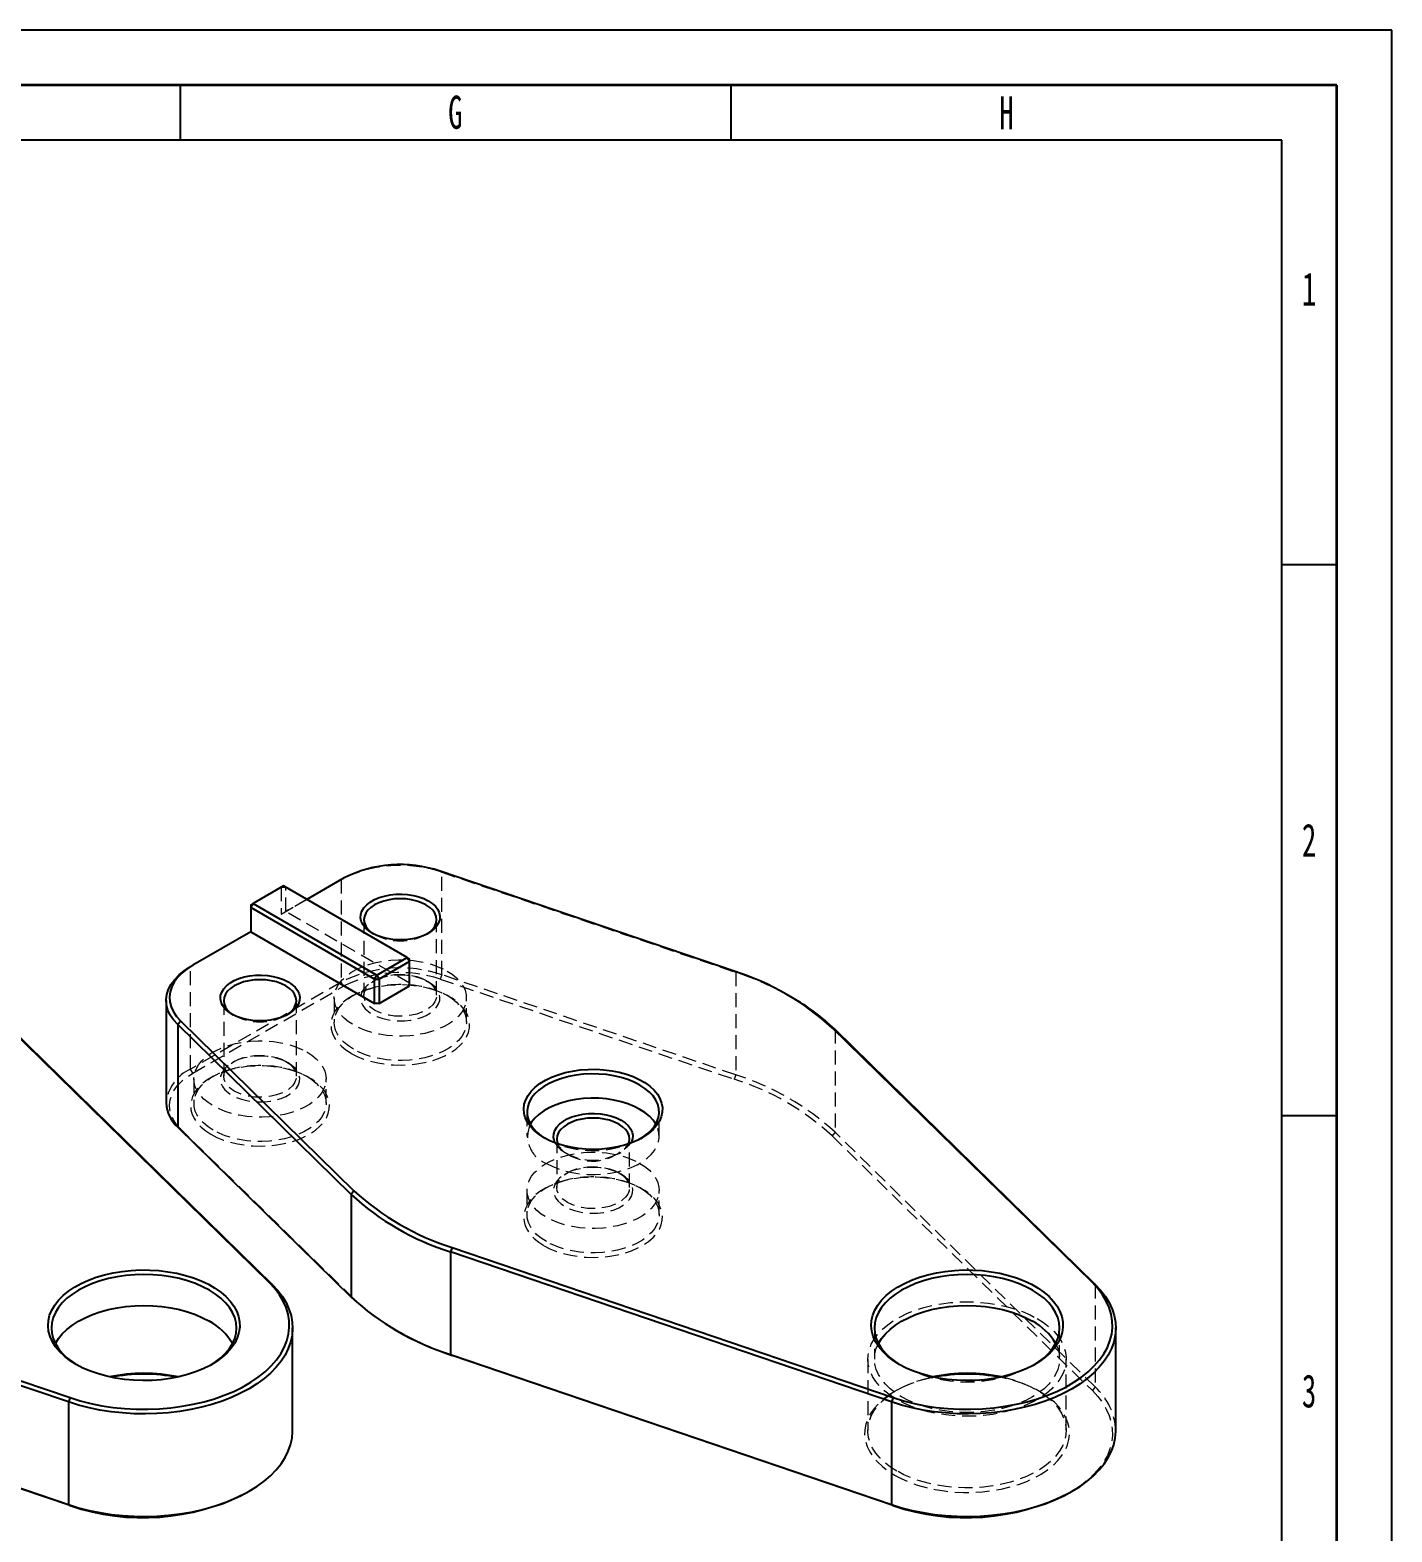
# Model space of a CAD drawing. Header units: millimetres. Extents: x 0 to 420, y 1 to 298.
# Drawn here: x 296.4 to 420, y 161.7 to 298 of the extents above; entities that cross this region are included whole.
import ezdxf

# ---------------------------------------------------------------- set-up
doc = ezdxf.new("R2010")
doc.units = ezdxf.units.MM
doc.linetypes.add('HIDDEN', pattern=[1.905, 1.27, -0.635])
doc.layers.add('SLD-0', color=179, linetype='Continuous')
doc.layers.add('가는실선', color=7, linetype='Continuous')
doc.layers.add('도면층1', color=4, linetype='Continuous', lineweight=35)
doc.layers.add('도면층2', color=3, linetype='Continuous', lineweight=25)
doc.styles.add('SLDTEXTSTYLE5', font='TXT', dxfattribs={"width": 0.638186})

msp = doc.modelspace()

# ---------------------------------------------------------------- linework, layer by layer
at = {"layer": 'SLD-0', "color": 7}
for p, q in [((420, 298), (0, 298)), ((420, 1), (420, 298))]:
    msp.add_line(p, q, dxfattribs=at)
at = {"layer": '가는실선', "linetype": 'HIDDEN', "lineweight": 18}
for p, q in [((319.1734, 217.7677), (324.641, 220.9241)), ((324.8532, 221.0466), (324.641, 220.9241)), ((324.641, 220.9241), (324.641, 211.6156)), ((333.6011, 221.6881), (333.7534, 221.5923)), ((333.7534, 221.5923), (360.4438, 212.5081)), ((333.7534, 212.2837), (333.7534, 221.5923)), ((316.4157, 218.6253), (319.1734, 220.2173)), ((319.1734, 220.2173), (319.3855, 220.3398)), ((319.1734, 220.2173), (319.5976, 220.2173)), ((319.1734, 220.2173), (319.1734, 217.7677)), ((319.3855, 220.3398), (319.5976, 220.2173)), ((319.5976, 220.2173), (330.8406, 213.7269)), ((319.5976, 218.0127), (319.5976, 220.2173)), ((321.5072, 219.115), (319.5976, 218.0127)), ((319.1734, 217.7677), (319.5976, 218.0127)), ((330.8406, 211.5222), (319.5976, 218.0127)), ((326.6921, 217.2779), (326.6921, 210.4189)), ((333.2921, 210.4189), (333.2921, 217.2779)), ((310.948, 213.0193), (316.4157, 216.1757)), ((316.4157, 216.1757), (316.4157, 216.1757)), ((327.4461, 216.0535), (327.6583, 215.931)), ((332.3259, 215.931), (332.5381, 216.0535)), ((310.948, 203.7107), (310.948, 213.0193)), ((360.2915, 212.6039), (360.4438, 212.5081)), ((324.641, 211.6156), (310.948, 203.7107)), ((311.1601, 203.3433), (324.8532, 211.2481)), ((324.8532, 211.2481), (324.641, 211.6156)), ((327.6583, 211.7658), (327.4461, 211.6432)), ((332.5381, 211.6432), (332.3259, 211.7658)), ((333.7534, 212.2837), (333.6011, 211.8896)), ((333.6011, 211.8896), (360.2915, 202.8054)), ((360.4438, 203.1995), (333.7534, 212.2837)), ((360.4438, 212.5081), (360.4438, 203.1995)), ((313.9642, 209.9302), (313.9642, 203.0712)), ((320.5642, 203.0712), (320.5642, 209.9302)), ((323.9921, 210.174), (323.9921, 207.9693)), ((325.7488, 210.4181), (325.5366, 210.2956)), ((334.4476, 210.2956), (334.2354, 210.4181)), ((335.9921, 207.9693), (335.9921, 210.174)), ((314.7182, 208.7059), (314.9304, 208.5833)), ((319.598, 208.5833), (319.8102, 208.7059)), ((369.4595, 207.3035), (369.4595, 197.9949)), ((314.9304, 204.4181), (314.7182, 204.2956)), ((319.8102, 204.2956), (319.598, 204.4181)), ((311.1601, 203.3433), (310.948, 203.7107)), ((313.0209, 203.0704), (312.8087, 202.9479)), ((321.7197, 202.9479), (321.5075, 203.0704)), ((360.4438, 203.1995), (360.2915, 202.8054)), ((311.2642, 202.8263), (311.2642, 200.6216)), ((323.2642, 200.6216), (323.2642, 202.8263)), ((341.493, 199.8271), (341.493, 197.6225)), ((353.493, 197.6225), (353.493, 199.8271)), ((310.049, 198.2933), (309.7906, 198.4503)), ((325.785, 182.8852), (310.049, 198.2933)), ((369.4595, 197.9949), (369.201, 197.662)), ((369.201, 197.662), (392.805, 174.5499)), ((393.0634, 174.8828), (369.4595, 197.9949)), ((343.0375, 197.5008), (343.2497, 197.3783)), ((344.193, 197.3775), (344.193, 192.9682)), ((350.793, 192.9682), (350.793, 197.3775)), ((351.7363, 197.3783), (351.9485, 197.5008)), ((344.947, 196.1532), (345.1592, 196.0307)), ((349.8268, 196.0307), (350.039, 196.1532)), ((345.1592, 194.315), (344.947, 194.1925)), ((350.039, 194.1925), (349.8268, 194.315)), ((341.493, 192.7232), (341.493, 190.5186)), ((343.2497, 192.9674), (343.0375, 192.8449)), ((351.9485, 192.8449), (351.7363, 192.9674)), ((353.493, 190.5186), (353.493, 192.7232)), ((393.0634, 184.1914), (393.0634, 174.8828)), ((325.785, 182.8852), (325.5265, 183.0422)), ((373.0341, 180.2333), (373.0341, 177.4163)), ((389.8341, 177.4163), (389.8341, 180.2333)), ((372.4341, 177.4163), (372.4341, 170.9248)), ((390.4341, 170.9248), (390.4341, 177.4163)), ((375.2813, 176.9275), (375.4935, 176.805)), ((387.3748, 176.805), (387.587, 176.9275)), ((375.0691, 174.598), (374.857, 174.4755)), ((388.0113, 174.4755), (387.7991, 174.598)), ((393.0634, 174.8828), (392.805, 174.5499))]:
    msp.add_line(p, q, dxfattribs=at)
at = {"layer": '가는실선', "linetype": 'Continuous', "lineweight": 25}
for p, q in [((324.8532, 221.0466), (321.5072, 219.115)), ((360.2915, 212.6039), (333.6011, 221.6881)), ((319.3855, 220.3398), (316.6278, 218.7478)), ((330.6285, 213.8494), (319.3855, 220.3398)), ((316.4157, 218.3804), (316.6278, 218.7478)), ((316.4157, 218.6253), (316.6278, 218.7478)), ((316.4157, 218.6253), (316.4157, 218.3804)), ((327.6587, 211.89), (316.4157, 218.3804)), ((316.4157, 218.3804), (316.4157, 216.1757)), ((316.6278, 218.7478), (327.8708, 212.2574)), ((316.4157, 216.1757), (311.1601, 213.1418)), ((316.4157, 216.1757), (327.6587, 209.6853)), ((310.948, 213.0193), (311.1601, 213.1418)), ((327.8708, 212.2574), (330.6285, 213.8494)), ((330.8406, 213.482), (328.0829, 211.89)), ((330.6285, 213.8494), (330.8406, 213.482)), ((330.6285, 213.8494), (330.8406, 213.7269)), ((330.8406, 213.482), (330.8406, 213.7269)), ((330.8406, 211.2773), (330.8406, 213.482)), ((327.6587, 211.89), (327.8708, 212.2574)), ((327.6587, 211.89), (328.0829, 211.89)), ((327.6587, 209.6853), (327.6587, 211.89)), ((327.8708, 212.2574), (328.0829, 211.89)), ((328.0829, 211.89), (328.0829, 209.6853)), ((328.0829, 209.6853), (330.8406, 211.2773)), ((308.7513, 209.9578), (308.7513, 200.6492)), ((365.5271, 210.2346), (365.315, 210.3572)), ((328.0829, 209.6853), (327.6587, 209.6853)), ((318.0961, 184.3484), (294.4922, 207.4605)), ((294.7506, 207.3035), (318.3546, 184.1914)), ((309.7906, 207.7588), (310.049, 208.0917)), ((325.5265, 192.3508), (309.7906, 207.7588)), ((309.7906, 207.7588), (309.7906, 198.4503)), ((310.049, 208.0917), (325.785, 192.6837)), ((392.805, 184.3484), (369.201, 207.4605)), ((369.201, 207.4605), (369.4595, 207.3035)), ((369.4595, 207.3035), (393.0634, 184.1914)), ((309.7906, 198.4503), (325.5265, 183.0422)), ((325.785, 192.6837), (325.5265, 192.3508)), ((325.5265, 192.3508), (325.5265, 183.0422)), ((299.8689, 173.5199), (259.8333, 187.1462)), ((259.9856, 187.5403), (300.0213, 173.914)), ((334.6945, 187.5403), (334.5421, 187.1462)), ((374.5778, 173.5199), (334.5421, 187.1462)), ((334.5421, 187.1462), (334.5421, 177.8376)), ((334.6945, 187.5403), (374.7302, 173.914)), ((318.0961, 184.3484), (318.3546, 184.1914)), ((392.805, 184.3484), (393.0634, 184.1914)), ((320.2253, 170.9248), (320.2253, 180.2333)), ((329.4588, 180.1111), (329.671, 179.9885)), ((394.9341, 170.9248), (394.9341, 180.2333)), ((259.8333, 177.8376), (299.8689, 164.2113)), ((300.0213, 164.1155), (259.9856, 177.7418)), ((334.5421, 177.8376), (374.5778, 164.2113)), ((334.6945, 177.7418), (334.5421, 177.8376)), ((374.7302, 164.1155), (334.6945, 177.7418)), ((300.0213, 173.914), (299.8689, 173.5199)), ((299.8689, 173.5199), (299.8689, 164.2113)), ((374.7302, 173.914), (374.5778, 173.5199)), ((374.5778, 173.5199), (374.5778, 164.2113)), ((316.0606, 165.2924), (316.2727, 165.4149)), ((390.7694, 165.2924), (390.9816, 165.4149)), ((299.8689, 164.2113), (300.0213, 164.1155)), ((374.5778, 164.2113), (374.7302, 164.1155))]:
    msp.add_line(p, q, dxfattribs=at)
at = {"layer": '가는실선', "linetype": 'Continuous', "lineweight": 25, "flags": 128}
for points in [[(327.4465, 216.0533), (327.0956, 216.2887), (326.8093, 216.5517), (326.5941, 216.8364), (326.4549, 217.1365), (326.3946, 217.4451), (326.4147, 217.7555), (326.5148, 218.0607), (326.6925, 218.3539), (326.9439, 218.6285), (327.2634, 218.8784), (327.6439, 219.0981), (328.0768, 219.2825), (328.5525, 219.4277), (329.0604, 219.5302), (329.589, 219.588), (330.1267, 219.5996), (330.6614, 219.5648), (331.1811, 219.4844), (331.6743, 219.3602), (332.1299, 219.195), (332.5377, 218.9924), (332.8887, 218.7569), (333.1749, 218.4939), (333.3901, 218.2092), (333.5293, 217.9092), (333.5896, 217.6005), (333.5695, 217.2901), (333.4694, 216.9849), (333.2917, 216.6917), (333.0403, 216.4171), (332.7208, 216.1672), (332.3403, 215.9476), (331.9074, 215.7631), (331.4317, 215.618), (330.9239, 215.5154), (330.3952, 215.4577), (329.8575, 215.446), (329.3228, 215.4808), (328.8031, 215.5612), (328.3099, 215.6854), (327.8544, 215.8507), (327.4465, 216.0533)], [(332.4274, 215.9923), (332.6619, 216.1581), (332.9324, 216.413), (333.1306, 216.6892), (333.2515, 216.9798), (333.2921, 217.2779), (333.2515, 217.5759), (333.1306, 217.8665), (332.9324, 218.1427), (332.6619, 218.3976), (332.3256, 218.6249), (331.9318, 218.8191), (331.4903, 218.9753), (331.0119, 219.0897), (330.5083, 219.1595), (329.9921, 219.1829), (329.4759, 219.1595), (328.9723, 219.0897), (328.4939, 218.9753), (328.0524, 218.8191), (327.6587, 218.6249), (327.3223, 218.3976), (327.0518, 218.1427), (326.8536, 217.8665), (326.7327, 217.5759), (326.6921, 217.2779), (326.7327, 216.9798), (326.8536, 216.6892), (327.0518, 216.413), (327.3223, 216.1581), (327.5568, 215.9923)], [(309.7906, 207.7588), (309.4119, 208.1809), (309.1157, 208.6245), (308.9056, 209.0841), (308.7839, 209.5542), (308.7523, 210.0292), (308.8111, 210.5033), (308.9595, 210.9709), (309.1958, 211.4262), (309.5172, 211.8639), (309.9197, 212.2785), (310.3986, 212.6652), (310.948, 213.0193)], [(311.1601, 213.1418), (310.6327, 212.8019), (310.173, 212.4307), (309.7866, 212.0326), (309.478, 211.6124), (309.2512, 211.1753), (309.1087, 210.7264), (309.0523, 210.2713), (309.0826, 209.8153), (309.1994, 209.364), (309.4012, 208.9228), (309.6855, 208.497), (310.049, 208.0917)], [(314.7186, 208.7056), (314.3676, 208.941), (314.0814, 209.2041), (313.8662, 209.4887), (313.7269, 209.7888), (313.6667, 210.0974), (313.6868, 210.4078), (313.7868, 210.713), (313.9646, 211.0062), (314.216, 211.2808), (314.5355, 211.5308), (314.9159, 211.7504), (315.3489, 211.9348), (315.8246, 212.08), (316.3324, 212.1826), (316.8611, 212.2403), (317.3988, 212.2519), (317.9335, 212.2172), (318.4532, 212.1368), (318.9463, 212.0125), (319.4019, 211.8473), (319.8098, 211.6447), (320.1607, 211.4092), (320.447, 211.1462), (320.6622, 210.8615), (320.8014, 210.5615), (320.8617, 210.2529), (320.8415, 209.9425), (320.7415, 209.6373), (320.5638, 209.3441), (320.3124, 209.0695), (319.9929, 208.8195), (319.6124, 208.5999), (319.1795, 208.4155), (318.7038, 208.2703), (318.1959, 208.1677), (317.6673, 208.11), (317.1296, 208.0984), (316.5949, 208.1331), (316.0752, 208.2135), (315.582, 208.3377), (315.1264, 208.503), (314.7186, 208.7056)], [(319.6995, 208.6446), (319.9339, 208.8104), (320.2045, 209.0653), (320.4027, 209.3415), (320.5236, 209.6322), (320.5642, 209.9302), (320.5236, 210.2282), (320.4027, 210.5189), (320.2045, 210.7951), (319.9339, 211.0499), (319.5976, 211.2773), (319.2039, 211.4714), (318.7624, 211.6276), (318.2839, 211.742), (317.7804, 211.8118), (317.2642, 211.8352), (316.7479, 211.8118), (316.2444, 211.742), (315.766, 211.6276), (315.3245, 211.4714), (314.9307, 211.2773), (314.5944, 211.0499), (314.3239, 210.7951), (314.1257, 210.5189), (314.0048, 210.2282), (313.9642, 209.9302), (314.0048, 209.6322), (314.1257, 209.3415), (314.3239, 209.0653), (314.5944, 208.8104), (314.8289, 208.6446)], [(343.0382, 197.5004), (342.5595, 197.8103), (342.145, 198.1497), (341.8003, 198.5142), (341.5298, 198.899), (341.337, 199.299), (341.2244, 199.7092), (341.1936, 200.124), (341.245, 200.5382), (341.3777, 200.9463), (341.5902, 201.3431), (341.8797, 201.7232), (342.2423, 202.0818), (342.6733, 202.4143), (343.1673, 202.7162), (343.7175, 202.9836), (344.3171, 203.2131), (344.958, 203.4016), (345.6319, 203.5467), (346.3302, 203.6465), (347.0436, 203.6997), (347.7628, 203.7057), (348.4785, 203.6642), (349.1814, 203.576), (349.8623, 203.442), (350.5123, 203.2641), (351.1229, 203.0446), (351.6862, 202.7864), (352.1948, 202.4928), (352.6422, 202.1676), (353.0224, 201.8151), (353.3305, 201.4399), (353.5625, 201.0468), (353.7154, 200.641), (353.7872, 200.2279), (353.7769, 199.8126), (353.6848, 199.4008), (353.5118, 198.9977), (353.2605, 198.6087), (352.9339, 198.2387), (352.5364, 197.8926), (352.0732, 197.5749), (351.5502, 197.2898), (350.9744, 197.0409), (350.3531, 196.8316), (349.6946, 196.6645), (349.0074, 196.5418), (348.3004, 196.4652), (347.583, 196.4356), (346.8643, 196.4533), (346.1538, 196.5183), (345.4608, 196.6296), (344.7943, 196.7858), (344.163, 196.9848), (343.5751, 197.224), (343.0382, 197.5004)], [(351.8398, 197.4396), (351.9751, 197.5245), (352.4079, 197.8404), (352.7742, 198.1832), (353.0691, 198.5483), (353.2886, 198.9307), (353.4296, 199.3251), (353.4905, 199.7264), (353.4702, 200.129), (353.369, 200.5276), (353.1885, 200.9166), (352.9308, 201.291), (352.5997, 201.6455), (352.1995, 201.9755), (351.7356, 202.2764), (351.2144, 202.5441), (350.6429, 202.7752), (350.0287, 202.9663), (349.3803, 203.115), (348.7063, 203.2193), (348.0159, 203.2777), (347.3185, 203.2894), (346.6234, 203.2543), (345.9401, 203.1728), (345.2778, 203.0461), (344.6454, 202.8759), (344.0515, 202.6645), (343.5042, 202.4146), (343.0108, 202.1298), (342.5781, 201.8138), (342.2118, 201.471), (341.9169, 201.106), (341.6974, 200.7236), (341.5563, 200.3291), (341.4955, 199.9279), (341.5158, 199.5252), (341.617, 199.1267), (341.7975, 198.7376), (342.0551, 198.3633), (342.3863, 198.0088), (342.7865, 197.6788), (343.1462, 197.4396)], [(353.181, 198.7248), (352.9308, 199.0863), (352.5997, 199.4408), (352.1995, 199.7708), (351.7356, 200.0717), (351.2144, 200.3395), (350.6429, 200.5705), (350.0287, 200.7617), (349.3803, 200.9104), (348.7063, 201.0146), (348.0159, 201.073), (347.3185, 201.0847), (346.6234, 201.0496), (345.9401, 200.9682), (345.2778, 200.8415), (344.6454, 200.6712), (344.0515, 200.4598), (343.5042, 200.21), (343.0108, 199.9251), (342.5781, 199.6092), (342.2118, 199.2664), (341.9169, 198.9013), (341.805, 198.7248)], [(344.0429, 197.029), (343.9558, 197.2361), (343.8955, 197.5448), (343.9156, 197.8552), (344.0157, 198.1604), (344.1934, 198.4535), (344.4448, 198.7282), (344.7643, 198.9781), (345.1448, 199.1977), (345.5777, 199.3822), (346.0534, 199.5273), (346.5612, 199.6299), (347.0899, 199.6876), (347.6276, 199.6993), (348.1623, 199.6645), (348.682, 199.5841), (349.1752, 199.4599), (349.6307, 199.2946), (350.0386, 199.092), (350.3895, 198.8566), (350.6758, 198.5936), (350.891, 198.3089), (351.0302, 198.0088), (351.0905, 197.7002), (351.0704, 197.3898), (350.9703, 197.0846), (350.9431, 197.029)], [(350.7064, 196.9438), (350.7524, 197.0795), (350.793, 197.3775), (350.7524, 197.6755), (350.6315, 197.9662), (350.4333, 198.2424), (350.1628, 198.4973), (349.8264, 198.7246), (349.4327, 198.9187), (348.9912, 199.0749), (348.5128, 199.1893), (348.0092, 199.2591), (347.493, 199.2826), (346.9768, 199.2591), (346.4732, 199.1893), (345.9948, 199.0749), (345.5533, 198.9187), (345.1595, 198.7246), (344.8232, 198.4973), (344.5527, 198.2424), (344.3545, 197.9662), (344.2336, 197.6755), (344.193, 197.3775), (344.2336, 197.0795), (344.2796, 196.9438)], [(300.5734, 176.9269), (300.0084, 177.2863), (299.5061, 177.6754), (299.0712, 178.0907), (298.7078, 178.5283), (298.4192, 178.9841), (298.2082, 179.4539), (298.0766, 179.9332), (298.0259, 180.4176), (298.0564, 180.9026), (298.1678, 181.3836), (298.3591, 181.8562), (298.6285, 182.3159), (298.9735, 182.7584), (299.3909, 183.1797), (299.8768, 183.5757), (300.4266, 183.9428), (301.0352, 184.2776), (301.6969, 184.5769), (302.4056, 184.8379), (303.1547, 185.0582), (303.937, 185.2358), (304.7454, 185.3689), (305.5723, 185.4564), (306.41, 185.4974), (307.2505, 185.4915), (308.0862, 185.4389), (308.9092, 185.3399), (309.7118, 185.1955), (310.4865, 185.0071), (311.2261, 184.7764), (311.9237, 184.5055), (312.5727, 184.1971), (313.1671, 183.8539), (313.7014, 183.4793), (314.1706, 183.0766), (314.5702, 182.6496), (314.8966, 182.2024), (315.1467, 181.7391), (315.3181, 181.264), (315.4094, 180.7815), (315.4195, 180.2963), (315.3485, 179.8127), (315.197, 179.3354), (314.9664, 178.8687), (314.6588, 178.417), (314.2771, 177.9846), (313.825, 177.5755), (313.3065, 177.1935), (312.7266, 176.8421), (312.0907, 176.5247), (311.4047, 176.2443), (310.675, 176.0033), (309.9084, 175.8041), (309.1121, 175.6486), (308.2935, 175.5382), (307.4602, 175.4739), (306.6201, 175.4563), (305.781, 175.4856), (304.9507, 175.5615), (304.137, 175.6833), (303.3474, 175.8499), (302.5894, 176.0597), (301.87, 176.3108), (301.1959, 176.6007), (300.5734, 176.9269)], [(375.2823, 176.9269), (374.7173, 177.2863), (374.215, 177.6754), (373.7801, 178.0907), (373.4166, 178.5283), (373.1281, 178.9841), (372.917, 179.4539), (372.7855, 179.9332), (372.7348, 180.4176), (372.7652, 180.9026), (372.8766, 181.3836), (373.0679, 181.8562), (373.3374, 182.3159), (373.6824, 182.7584), (374.0998, 183.1797), (374.5856, 183.5757), (375.1354, 183.9428), (375.7441, 184.2776), (376.4058, 184.5769), (377.1145, 184.8379), (377.8635, 185.0582), (378.6459, 185.2358), (379.4543, 185.3689), (380.2812, 185.4564), (381.1188, 185.4974), (381.9594, 185.4915), (382.7951, 185.4389), (383.6181, 185.3399), (384.4207, 185.1955), (385.1954, 185.0071), (385.935, 184.7764), (386.6325, 184.5055), (387.2816, 184.1971), (387.876, 183.8539), (388.4103, 183.4793), (388.8794, 183.0766), (389.2791, 182.6496), (389.6054, 182.2024), (389.8555, 181.7391), (390.027, 181.264), (390.1182, 180.7815), (390.1284, 180.2963), (390.0574, 179.8127), (389.9059, 179.3354), (389.6752, 178.8687), (389.3677, 178.417), (388.986, 177.9846), (388.5338, 177.5755), (388.0154, 177.1935), (387.4355, 176.8421), (386.7996, 176.5247), (386.1136, 176.2443), (385.3838, 176.0033), (384.6172, 175.8041), (383.8209, 175.6486), (383.0023, 175.5382), (382.1691, 175.4739), (381.329, 175.4563), (380.4899, 175.4856), (379.6596, 175.5615), (378.8458, 175.6833), (378.0563, 175.8499), (377.2982, 176.0597), (376.5788, 176.3108), (375.9047, 176.6007), (375.2823, 176.9269)], [(312.7701, 176.8662), (313.2185, 177.157), (313.7096, 177.5393), (314.1334, 177.9474), (314.4858, 178.3776), (314.7636, 178.8257), (314.9639, 179.2873), (315.0848, 179.758), (315.1253, 180.2333), (315.0848, 180.7086), (314.9639, 181.1794), (314.7636, 181.641), (314.4858, 182.0891), (314.1334, 182.5192), (313.7096, 182.9274), (313.2185, 183.3096), (312.665, 183.6623), (312.0542, 183.9818), (311.392, 184.2653), (310.685, 184.51), (309.9398, 184.7134), (309.1636, 184.8737), (308.364, 184.9894), (307.5486, 185.0592), (306.7253, 185.0826), (305.9019, 185.0592), (305.0865, 184.9894), (304.2869, 184.8737), (303.5107, 184.7134), (302.7655, 184.51), (302.0585, 184.2653), (301.3964, 183.9818), (300.7856, 183.6623), (300.232, 183.3096), (299.7409, 182.9274), (299.3171, 182.5192), (298.9647, 182.0891), (298.687, 181.641), (298.4867, 181.1794), (298.3657, 180.7086), (298.3253, 180.2333), (298.3657, 179.758), (298.4867, 179.2873), (298.687, 178.8257), (298.9647, 178.3776), (299.3171, 177.9474), (299.7409, 177.5393), (300.232, 177.157), (300.6804, 176.8662)], [(318.3546, 184.1914), (318.8507, 183.6595), (319.274, 183.107), (319.6219, 182.5373), (319.8922, 181.9536), (320.0835, 181.3597), (320.1945, 180.759), (320.2246, 180.1551), (320.1735, 179.5517), (320.0417, 178.9524), (319.8298, 178.3608), (319.5392, 177.7805), (319.1715, 177.2148), (318.7291, 176.6674), (318.2146, 176.1413), (317.631, 175.6399), (316.9819, 175.166), (316.2712, 174.7226), (315.5031, 174.3123), (314.6823, 173.9376), (313.8136, 173.6007), (312.9024, 173.3036), (311.954, 173.0482), (310.9742, 172.836), (309.9689, 172.6683), (308.9441, 172.5459), (307.906, 172.4698), (306.8607, 172.4403), (305.8147, 172.4577), (304.7741, 172.5218), (303.7453, 172.6322), (302.7343, 172.7883), (301.7474, 172.9891), (300.7903, 173.2335), (299.8689, 173.5199)], [(300.0213, 173.914), (300.9501, 173.6261), (301.9157, 173.3819), (302.912, 173.183), (303.9326, 173.0306), (304.971, 172.9257), (306.0207, 172.869), (307.0748, 172.8608), (308.1267, 172.9012), (309.1696, 172.9899), (310.197, 173.1264), (311.2022, 173.3098), (312.1789, 173.5389), (313.1207, 173.8122), (314.0218, 174.1281), (314.8763, 174.4845), (315.6789, 174.8791), (316.4243, 175.3095), (317.1079, 175.7728), (317.7253, 176.2661), (318.2725, 176.7863), (318.746, 177.33), (319.1429, 177.8938), (319.4605, 178.4741), (319.697, 179.0672), (319.8507, 179.6693), (319.9206, 180.2765), (319.9064, 180.885), (319.8082, 181.491), (319.6265, 182.0905), (319.3625, 182.6797), (319.0179, 183.2548), (318.5948, 183.8122), (318.0961, 184.3484)], [(387.479, 176.8662), (387.9274, 177.157), (388.4185, 177.5393), (388.8423, 177.9474), (389.1947, 178.3776), (389.4724, 178.8257), (389.6727, 179.2873), (389.7937, 179.758), (389.8341, 180.2333), (389.7937, 180.7086), (389.6727, 181.1794), (389.4724, 181.641), (389.1947, 182.0891), (388.8423, 182.5192), (388.4185, 182.9274), (387.9274, 183.3096), (387.3738, 183.6623), (386.763, 183.9818), (386.1009, 184.2653), (385.3939, 184.51), (384.6487, 184.7134), (383.8725, 184.8737), (383.0729, 184.9894), (382.2575, 185.0592), (381.4341, 185.0826), (380.6108, 185.0592), (379.7954, 184.9894), (378.9957, 184.8737), (378.2196, 184.7134), (377.4744, 184.51), (376.7673, 184.2653), (376.1052, 183.9818), (375.4944, 183.6623), (374.9408, 183.3096), (374.4498, 182.9274), (374.026, 182.5192), (373.6735, 182.0891), (373.3958, 181.641), (373.1955, 181.1794), (373.0746, 180.7086), (373.0341, 180.2333), (373.0746, 179.758), (373.1955, 179.2873), (373.3958, 178.8257), (373.6735, 178.3776), (374.026, 177.9474), (374.4498, 177.5393), (374.9408, 177.157), (375.3892, 176.8662)], [(393.0634, 184.1914), (393.5596, 183.6595), (393.9829, 183.107), (394.3307, 182.5373), (394.6011, 181.9536), (394.7924, 181.3597), (394.9034, 180.759), (394.9334, 180.1551), (394.8824, 179.5517), (394.7505, 178.9524), (394.5387, 178.3608), (394.248, 177.7805), (393.8804, 177.2148), (393.438, 176.6674), (392.9235, 176.1413), (392.3399, 175.6399), (391.6908, 175.166), (390.9801, 174.7226), (390.212, 174.3123), (389.3911, 173.9376), (388.5225, 173.6007), (387.6112, 173.3036), (386.6629, 173.0482), (385.6831, 172.836), (384.6778, 172.6683), (383.653, 172.5459), (382.6148, 172.4698), (381.5696, 172.4403), (380.5236, 172.4577), (379.483, 172.5218), (378.4541, 172.6322), (377.4432, 172.7883), (376.4562, 172.9891), (375.4992, 173.2335), (374.5778, 173.5199)], [(374.7302, 173.914), (375.6589, 173.6261), (376.6246, 173.3819), (377.6209, 173.183), (378.6415, 173.0306), (379.6799, 172.9257), (380.7295, 172.869), (381.7837, 172.8608), (382.8355, 172.9012), (383.8785, 172.9899), (384.9058, 173.1264), (385.9111, 173.3098), (386.8877, 173.5389), (387.8296, 173.8122), (388.7307, 174.1281), (389.5852, 174.4845), (390.3878, 174.8791), (391.1332, 175.3095), (391.8168, 175.7728), (392.4341, 176.2661), (392.9813, 176.7863), (393.4549, 177.33), (393.8517, 177.8938), (394.1694, 178.4741), (394.4058, 179.0672), (394.5595, 179.6693), (394.6295, 180.2765), (394.6153, 180.885), (394.517, 181.491), (394.3353, 182.0905), (394.0713, 182.6797), (393.7267, 183.2548), (393.3037, 183.8122), (392.805, 184.3484)], [(298.6874, 178.8248), (298.9647, 179.272), (299.3171, 179.7022), (299.7409, 180.1104), (300.232, 180.4926), (300.7856, 180.8452), (301.3964, 181.1648), (302.0585, 181.4482), (302.7655, 181.6929), (303.5107, 181.8964), (304.2869, 182.0567), (305.0865, 182.1723), (305.9019, 182.2421), (306.7253, 182.2655), (307.5486, 182.2421), (308.364, 182.1723), (309.1636, 182.0567), (309.9398, 181.8964), (310.685, 181.6929), (311.392, 181.4482), (312.0542, 181.1648), (312.665, 180.8452)], [(373.3963, 178.8248), (373.6735, 179.272), (374.026, 179.7022), (374.4498, 180.1104), (374.9408, 180.4926), (375.4944, 180.8452), (376.1052, 181.1648), (376.7673, 181.4482), (377.4744, 181.6929), (378.2196, 181.8964), (378.9957, 182.0567), (379.7954, 182.1723), (380.6108, 182.2421), (381.4341, 182.2655), (382.2575, 182.2421), (383.0729, 182.1723), (383.8725, 182.0567), (384.6487, 181.8964), (385.3939, 181.6929), (386.1009, 181.4482), (386.763, 181.1648), (387.3738, 180.8452)], [(299.8689, 164.2113), (300.7903, 163.9249), (301.7474, 163.6805), (302.7343, 163.4797), (303.7453, 163.3236), (304.7741, 163.2132), (305.8147, 163.1491), (306.8607, 163.1318), (307.906, 163.1613), (308.9441, 163.2374), (309.9689, 163.3597), (310.9742, 163.5275), (311.954, 163.7397), (312.9024, 163.9951), (313.8136, 164.2921), (314.6823, 164.629), (315.5031, 165.0037), (316.2712, 165.414), (316.9819, 165.8574), (317.631, 166.3313), (318.2146, 166.8328), (318.7291, 167.3588), (319.1715, 167.9063), (319.5392, 168.4719), (319.8298, 169.0523), (320.0417, 169.6439), (320.1735, 170.2432), (320.2246, 170.8466), (320.2253, 170.9248)], [(374.5778, 164.2113), (375.4992, 163.9249), (376.4562, 163.6805), (377.4432, 163.4797), (378.4541, 163.3236), (379.483, 163.2132), (380.5236, 163.1491), (381.5696, 163.1318), (382.6148, 163.1613), (383.653, 163.2374), (384.6778, 163.3597), (385.6831, 163.5275), (386.6629, 163.7397), (387.6112, 163.9951), (388.5225, 164.2921), (389.3911, 164.629), (390.212, 165.0037), (390.9801, 165.414), (391.6908, 165.8574), (392.3399, 166.3313), (392.9235, 166.8328), (393.438, 167.3588), (393.8804, 167.9063), (394.248, 168.4719), (394.5387, 169.0523), (394.7505, 169.6439), (394.8824, 170.2432), (394.9334, 170.8466), (394.9341, 170.9248)]]:
    msp.add_lwpolyline(points, dxfattribs=at)
at = {"layer": '가는실선', "linetype": 'HIDDEN', "lineweight": 18, "flags": 128}
for points in [[(334.2347, 212.6232), (334.6986, 212.3223), (335.0988, 211.9923), (335.43, 211.6378), (335.6876, 211.2634), (335.8681, 210.8744), (335.9693, 210.4758), (335.9896, 210.0732), (335.9288, 209.6719), (335.7877, 209.2775), (335.5682, 208.8951), (335.2733, 208.5301), (334.907, 208.1872), (334.4743, 207.8713), (333.9809, 207.5865), (333.4336, 207.3366), (332.8397, 207.1252), (332.2073, 206.9549), (331.545, 206.8282), (330.8617, 206.7468), (330.1666, 206.7117), (329.4692, 206.7234), (328.7788, 206.7818), (328.1048, 206.886), (327.4564, 207.0347), (326.8422, 207.2259), (326.2707, 207.457), (325.7495, 207.7247), (325.2856, 208.0256), (324.8854, 208.3556), (324.5543, 208.7101), (324.2966, 209.0845), (324.1161, 209.4735), (324.0149, 209.8721), (323.9946, 210.2747), (324.0555, 210.676), (324.1965, 211.0704), (324.416, 211.4528), (324.7109, 211.8178), (325.0772, 212.1607), (325.51, 212.4766), (326.0033, 212.7614), (326.5506, 213.0113), (327.1445, 213.2227), (327.7769, 213.393), (328.4392, 213.5197), (329.1225, 213.6011), (329.8176, 213.6362), (330.515, 213.6245), (331.2054, 213.5661), (331.8794, 213.4619), (332.5278, 213.3132), (333.142, 213.122), (333.7135, 212.891), (334.2347, 212.6232)], [(325.5373, 205.1526), (326.0742, 204.8763), (326.6621, 204.637), (327.2934, 204.438), (327.9599, 204.2818), (328.6529, 204.1705), (329.3634, 204.1056), (330.0821, 204.0878), (330.7996, 204.1174), (331.5065, 204.1941), (332.1937, 204.3167), (332.8522, 204.4838), (333.4735, 204.6932), (334.0493, 204.942), (334.5723, 205.2271), (335.0355, 205.5448), (335.433, 205.8909), (335.7596, 206.2609), (336.0109, 206.65), (336.1839, 207.053), (336.2761, 207.4649), (336.2863, 207.8801), (336.2145, 208.2933), (336.0616, 208.699), (335.8296, 209.0921), (335.5215, 209.4673), (335.1413, 209.8198), (334.6939, 210.145), (334.1853, 210.4386), (333.622, 210.6969), (333.0114, 210.9164), (332.3614, 211.0942), (331.6805, 211.2282), (330.9776, 211.3165), (330.2619, 211.3579), (329.5427, 211.352), (328.8293, 211.2988), (328.1311, 211.1989), (327.4571, 211.0538), (326.8162, 210.8653), (326.2167, 210.6358), (325.6664, 210.3684), (325.1725, 210.0665), (324.7414, 209.7341), (324.3788, 209.3755), (324.0893, 208.9953), (323.8768, 208.5986), (323.7441, 208.1905), (323.6927, 207.7763), (323.7236, 207.3614), (323.8361, 206.9512), (324.0289, 206.5512), (324.2994, 206.1664), (324.6441, 205.802), (325.0586, 205.4626), (325.5373, 205.1526)], [(325.7495, 205.5201), (325.2856, 205.821), (324.8854, 206.1509), (324.5543, 206.5055), (324.2966, 206.8798), (324.1161, 207.2689), (324.0149, 207.6674), (323.9946, 208.07), (324.0555, 208.4713), (324.1965, 208.8658), (324.416, 209.2481), (324.7109, 209.6132), (325.0772, 209.956), (325.51, 210.272), (326.0033, 210.5568), (326.5506, 210.8066), (327.1445, 211.0181), (327.7769, 211.1883), (328.4392, 211.315), (329.1225, 211.3964), (329.8176, 211.4316), (330.515, 211.4198), (331.2054, 211.3615), (331.8794, 211.2572), (332.5278, 211.1085), (333.142, 210.9173), (333.7135, 210.6863), (334.2347, 210.4185), (334.6986, 210.1176), (335.0988, 209.7877), (335.43, 209.4331), (335.6876, 209.0588), (335.8681, 208.6697), (335.9693, 208.2712), (335.9896, 207.8685), (335.9288, 207.4673), (335.7877, 207.0728), (335.5682, 206.6905), (335.2733, 206.3254), (334.907, 205.9826), (334.4743, 205.6666), (333.9809, 205.3818), (333.4336, 205.132), (332.8397, 204.9205), (332.2073, 204.7503), (331.545, 204.6236), (330.8617, 204.5421), (330.1666, 204.507), (329.4692, 204.5187), (328.7788, 204.5771), (328.1048, 204.6814), (327.4564, 204.8301), (326.8422, 205.0213), (326.2707, 205.2523), (325.7495, 205.5201)], [(332.5377, 211.6435), (332.1299, 211.8461), (331.6743, 212.0114), (331.1811, 212.1356), (330.6614, 212.216), (330.1267, 212.2507), (329.589, 212.2391), (329.0604, 212.1814), (328.5525, 212.0788), (328.0768, 211.9336), (327.6439, 211.7492), (327.2634, 211.5296), (326.9439, 211.2796), (326.6925, 211.005), (326.5148, 210.7118), (326.4147, 210.4066), (326.3946, 210.0962), (326.4549, 209.7876), (326.5941, 209.4876), (326.8093, 209.2029), (327.0956, 208.9399), (327.4465, 208.7044), (327.8544, 208.5018), (328.3099, 208.3366), (328.8031, 208.2123), (329.3228, 208.1319), (329.8575, 208.0972), (330.3952, 208.1088), (330.9239, 208.1665), (331.4317, 208.2691), (331.9074, 208.4143), (332.3403, 208.5987), (332.7208, 208.8183), (333.0403, 209.0683), (333.2917, 209.3429), (333.4694, 209.6361), (333.5695, 209.9413), (333.5896, 210.2517), (333.5293, 210.5603), (333.3901, 210.8603), (333.1749, 211.145), (332.8887, 211.408), (332.5377, 211.6435)], [(332.3256, 211.766), (332.6619, 211.5387), (332.9324, 211.2838), (333.1306, 211.0076), (333.2515, 210.7169), (333.2921, 210.4189), (333.2515, 210.1209), (333.1306, 209.8302), (332.9324, 209.554), (332.6619, 209.2992), (332.3256, 209.0718), (331.9318, 208.8777), (331.4903, 208.7215), (331.0119, 208.6071), (330.5083, 208.5373), (329.9921, 208.5139), (329.4759, 208.5373), (328.9723, 208.6071), (328.4939, 208.7215), (328.0524, 208.8777), (327.6587, 209.0718), (327.3223, 209.2992), (327.0518, 209.554), (326.8536, 209.8302), (326.7327, 210.1209), (326.6921, 210.4189), (326.7327, 210.7169), (326.8536, 211.0076), (327.0518, 211.2838), (327.3223, 211.5387), (327.6587, 211.766), (328.0524, 211.9601), (328.4939, 212.1163), (328.9723, 212.2307), (329.4759, 212.3005), (329.9921, 212.324), (330.5083, 212.3005), (331.0119, 212.2307), (331.4903, 212.1163), (331.9318, 211.9601), (332.3256, 211.766)], [(321.5068, 205.2755), (321.9707, 204.9746), (322.3709, 204.6447), (322.702, 204.2901), (322.9596, 203.9158), (323.1402, 203.5267), (323.2413, 203.1282), (323.2616, 202.7255), (323.2008, 202.3243), (323.0597, 201.9298), (322.8403, 201.5474), (322.5454, 201.1824), (322.1791, 200.8396), (321.7463, 200.5236), (321.253, 200.2388), (320.7056, 199.989), (320.1118, 199.7775), (319.4794, 199.6073), (318.8171, 199.4806), (318.1338, 199.3991), (317.4387, 199.364), (316.7412, 199.3757), (316.0509, 199.4341), (315.3769, 199.5384), (314.7285, 199.6871), (314.1143, 199.8782), (313.5428, 200.1093), (313.0215, 200.3771), (312.5577, 200.678), (312.1575, 201.0079), (311.8263, 201.3624), (311.5687, 201.7368), (311.3881, 202.1259), (311.287, 202.5244), (311.2667, 202.927), (311.3275, 203.3283), (311.4686, 203.7228), (311.6881, 204.1051), (311.983, 204.4702), (312.3493, 204.813), (312.782, 205.1289), (313.2754, 205.4138), (313.8227, 205.6636), (314.4166, 205.8751), (315.0489, 206.0453), (315.7113, 206.172), (316.3946, 206.2534), (317.0897, 206.2885), (317.7871, 206.2768), (318.4775, 206.2184), (319.1515, 206.1142), (319.7999, 205.9655), (320.414, 205.7743), (320.9856, 205.5433), (321.5068, 205.2755)], [(319.8098, 204.2958), (319.4019, 204.4984), (318.9463, 204.6637), (318.4532, 204.7879), (317.9335, 204.8683), (317.3988, 204.9031), (316.8611, 204.8914), (316.3324, 204.8337), (315.8246, 204.7311), (315.3489, 204.586), (314.9159, 204.4015), (314.5355, 204.1819), (314.216, 203.932), (313.9646, 203.6573), (313.7868, 203.3642), (313.6868, 203.059), (313.6667, 202.7486), (313.7269, 202.4399), (313.8662, 202.1399), (314.0814, 201.8552), (314.3676, 201.5922), (314.7186, 201.3567), (315.1264, 201.1541), (315.582, 200.9889), (316.0752, 200.8647), (316.5949, 200.7843), (317.1296, 200.7495), (317.6673, 200.7611), (318.1959, 200.8189), (318.7038, 200.9214), (319.1795, 201.0666), (319.6124, 201.251), (319.9929, 201.4707), (320.3124, 201.7206), (320.5638, 201.9952), (320.7415, 202.2884), (320.8415, 202.5936), (320.8617, 202.904), (320.8014, 203.2126), (320.6622, 203.5127), (320.447, 203.7974), (320.1607, 204.0604), (319.8098, 204.2958)], [(319.5976, 204.4183), (319.9339, 204.191), (320.2045, 203.9361), (320.4027, 203.6599), (320.5236, 203.3693), (320.5642, 203.0712), (320.5236, 202.7732), (320.4027, 202.4825), (320.2045, 202.2064), (319.9339, 201.9515), (319.5976, 201.7242), (319.2039, 201.53), (318.7624, 201.3738), (318.2839, 201.2594), (317.7804, 201.1896), (317.2642, 201.1662), (316.7479, 201.1896), (316.2444, 201.2594), (315.766, 201.3738), (315.3245, 201.53), (314.9307, 201.7242), (314.5944, 201.9515), (314.3239, 202.2064), (314.1257, 202.4825), (314.0048, 202.7732), (313.9642, 203.0712), (314.0048, 203.3693), (314.1257, 203.6599), (314.3239, 203.9361), (314.5944, 204.191), (314.9307, 204.4183), (315.3245, 204.6125), (315.766, 204.7687), (316.2444, 204.8831), (316.7479, 204.9528), (317.2642, 204.9763), (317.7804, 204.9528), (318.2839, 204.8831), (318.7624, 204.7687), (319.2039, 204.6125), (319.5976, 204.4183)], [(310.049, 198.2933), (309.6855, 198.6985), (309.4012, 199.1243), (309.1994, 199.5655), (309.0826, 200.0168), (309.0523, 200.4728), (309.1087, 200.928), (309.2512, 201.3768), (309.478, 201.8139), (309.7866, 202.2341), (310.173, 202.6322), (310.6327, 203.0034), (311.1601, 203.3433)], [(312.8094, 197.805), (313.3463, 197.5286), (313.9342, 197.2893), (314.5655, 197.0903), (315.232, 196.9341), (315.925, 196.8229), (316.6355, 196.7579), (317.3541, 196.7401), (318.0716, 196.7697), (318.7786, 196.8464), (319.4658, 196.9691), (320.1243, 197.1361), (320.7456, 197.3455), (321.3214, 197.5943), (321.8443, 197.8795), (322.3076, 198.1971), (322.7051, 198.5432), (323.0316, 198.9132), (323.283, 199.3023), (323.4559, 199.7054), (323.5481, 200.1172), (323.5584, 200.5324), (323.4866, 200.9456), (323.3337, 201.3514), (323.1017, 201.7444), (322.7936, 202.1196), (322.4133, 202.4721), (321.966, 202.7973), (321.4574, 203.091), (320.8941, 203.3492), (320.2835, 203.5687), (319.6335, 203.7466), (318.9526, 203.8805), (318.2497, 203.9688), (317.534, 204.0102), (316.8147, 204.0043), (316.1014, 203.9511), (315.4031, 203.8513), (314.7292, 203.7061), (314.0882, 203.5176), (313.4887, 203.2882), (312.9384, 203.0207), (312.4445, 202.7188), (312.0135, 202.3864), (311.6508, 202.0278), (311.3614, 201.6476), (311.1489, 201.2509), (311.0161, 200.8428), (310.9648, 200.4286), (310.9956, 200.0137), (311.1082, 199.6036), (311.3009, 199.2035), (311.5715, 198.8187), (311.9162, 198.4543), (312.3306, 198.1149), (312.8094, 197.805)], [(313.0215, 198.1724), (312.5577, 198.4733), (312.1575, 198.8032), (311.8263, 199.1578), (311.5687, 199.5321), (311.3881, 199.9212), (311.287, 200.3197), (311.2667, 200.7224), (311.3275, 201.1236), (311.4686, 201.5181), (311.6881, 201.9004), (311.983, 202.2655), (312.3493, 202.6083), (312.782, 202.9243), (313.2754, 203.2091), (313.8227, 203.4589), (314.4166, 203.6704), (315.0489, 203.8406), (315.7113, 203.9673), (316.3946, 204.0488), (317.0897, 204.0839), (317.7871, 204.0722), (318.4775, 204.0138), (319.1515, 203.9095), (319.7999, 203.7608), (320.414, 203.5697), (320.9856, 203.3386), (321.5068, 203.0708), (321.9707, 202.7699), (322.3709, 202.44), (322.702, 202.0855), (322.9596, 201.7111), (323.1402, 201.322), (323.2413, 200.9235), (323.2616, 200.5209), (323.2008, 200.1196), (323.0597, 199.7251), (322.8403, 199.3428), (322.5454, 198.9777), (322.1791, 198.6349), (321.7463, 198.3189), (321.253, 198.0341), (320.7056, 197.7843), (320.1118, 197.5728), (319.4794, 197.4026), (318.8171, 197.2759), (318.1338, 197.1945), (317.4387, 197.1594), (316.7412, 197.1711), (316.0509, 197.2295), (315.3769, 197.3337), (314.7285, 197.4824), (314.1143, 197.6736), (313.5428, 197.9046), (313.0215, 198.1724)], [(343.2504, 195.1732), (343.7716, 194.9055), (344.3431, 194.6744), (344.9573, 194.4833), (345.6057, 194.3346), (346.2797, 194.2303), (346.9701, 194.1719), (347.6675, 194.1602), (348.3626, 194.1953), (349.0459, 194.2768), (349.7082, 194.4035), (350.3406, 194.5737), (350.9345, 194.7852), (351.4818, 195.035), (351.9751, 195.3198), (352.4079, 195.6358), (352.7742, 195.9786), (353.0691, 196.3436), (353.2886, 196.726), (353.4296, 197.1205), (353.4905, 197.5217), (353.4702, 197.9244), (353.369, 198.3229), (353.1885, 198.712), (353.181, 198.7248)], [(351.7356, 195.1725), (352.1995, 194.8716), (352.5997, 194.5416), (352.9308, 194.1871), (353.1885, 193.8127), (353.369, 193.4237), (353.4702, 193.0251), (353.4905, 192.6225), (353.4296, 192.2212), (353.2886, 191.8267), (353.0691, 191.4444), (352.7742, 191.0793), (352.4079, 190.7365), (351.9751, 190.4206), (351.4818, 190.1357), (350.9345, 189.8859), (350.3406, 189.6745), (349.7082, 189.5042), (349.0459, 189.3775), (348.3626, 189.2961), (347.6675, 189.261), (346.9701, 189.2727), (346.2797, 189.3311), (345.6057, 189.4353), (344.9573, 189.584), (344.3431, 189.7752), (343.7716, 190.0062), (343.2504, 190.274), (342.7865, 190.5749), (342.3863, 190.9049), (342.0551, 191.2594), (341.7975, 191.6337), (341.617, 192.0228), (341.5158, 192.4213), (341.4955, 192.824), (341.5563, 193.2252), (341.6974, 193.6197), (341.9169, 194.0021), (342.2118, 194.3671), (342.5781, 194.7099), (343.0108, 195.0259), (343.5042, 195.3107), (344.0515, 195.5605), (344.6454, 195.772), (345.2778, 195.9422), (345.9401, 196.0689), (346.6234, 196.1504), (347.3185, 196.1855), (348.0159, 196.1738), (348.7063, 196.1154), (349.3803, 196.0111), (350.0287, 195.8624), (350.6429, 195.6713), (351.2144, 195.4402), (351.7356, 195.1725)], [(349.8264, 194.3153), (350.1628, 194.088), (350.4333, 193.8331), (350.6315, 193.5569), (350.7524, 193.2662), (350.793, 192.9682), (350.7524, 192.6702), (350.6315, 192.3795), (350.4333, 192.1033), (350.1628, 191.8484), (349.8264, 191.6211), (349.4327, 191.427), (348.9912, 191.2708), (348.5128, 191.1564), (348.0092, 191.0866), (347.493, 191.0631), (346.9768, 191.0866), (346.4732, 191.1564), (345.9948, 191.2708), (345.5533, 191.427), (345.1595, 191.6211), (344.8232, 191.8484), (344.5527, 192.1033), (344.3545, 192.3795), (344.2336, 192.6702), (344.193, 192.9682), (344.2336, 193.2662), (344.3545, 193.5569), (344.5527, 193.8331), (344.8232, 194.088), (345.1595, 194.3153), (345.5533, 194.5094), (345.9948, 194.6656), (346.4732, 194.78), (346.9768, 194.8498), (347.493, 194.8732), (348.0092, 194.8498), (348.5128, 194.78), (348.9912, 194.6656), (349.4327, 194.5094), (349.8264, 194.3153)], [(343.0382, 187.7019), (343.5751, 187.4255), (344.163, 187.1863), (344.7943, 186.9873), (345.4608, 186.8311), (346.1538, 186.7198), (346.8643, 186.6548), (347.583, 186.6371), (348.3004, 186.6667), (349.0074, 186.7433), (349.6946, 186.866), (350.3531, 187.0331), (350.9744, 187.2424), (351.5502, 187.4913), (352.0732, 187.7764), (352.5364, 188.0941), (352.9339, 188.4402), (353.2605, 188.8102), (353.5118, 189.1992), (353.6848, 189.6023), (353.7769, 190.0142), (353.7872, 190.4294), (353.7154, 190.8425), (353.5625, 191.2483), (353.3305, 191.6414), (353.0224, 192.0166), (352.6422, 192.3691), (352.1948, 192.6943), (351.6862, 192.9879), (351.1229, 193.2462), (350.5123, 193.4656), (349.8623, 193.6435), (349.1814, 193.7775), (348.4785, 193.8657), (347.7628, 193.9072), (347.0436, 193.9013), (346.3302, 193.848), (345.6319, 193.7482), (344.958, 193.6031), (344.3171, 193.4146), (343.7175, 193.1851), (343.1673, 192.9177), (342.6733, 192.6158), (342.2423, 192.2834), (341.8797, 191.9247), (341.5902, 191.5446), (341.3777, 191.1479), (341.245, 190.7397), (341.1936, 190.3255), (341.2244, 189.9107), (341.337, 189.5005), (341.5298, 189.1005), (341.8003, 188.7157), (342.145, 188.3512), (342.5595, 188.0118), (343.0382, 187.7019)], [(343.2504, 188.0693), (342.7865, 188.3702), (342.3863, 188.7002), (342.0551, 189.0547), (341.7975, 189.4291), (341.617, 189.8181), (341.5158, 190.2167), (341.4955, 190.6193), (341.5563, 191.0206), (341.6974, 191.415), (341.9169, 191.7974), (342.2118, 192.1625), (342.5781, 192.5053), (343.0108, 192.8212), (343.5042, 193.1061), (344.0515, 193.3559), (344.6454, 193.5673), (345.2778, 193.7376), (345.9401, 193.8643), (346.6234, 193.9457), (347.3185, 193.9808), (348.0159, 193.9691), (348.7063, 193.9107), (349.3803, 193.8065), (350.0287, 193.6578), (350.6429, 193.4666), (351.2144, 193.2356), (351.7356, 192.9678), (352.1995, 192.6669), (352.5997, 192.3369), (352.9308, 191.9824), (353.1885, 191.6081), (353.369, 191.219), (353.4702, 190.8205), (353.4905, 190.4178), (353.4296, 190.0166), (353.2886, 189.6221), (353.0691, 189.2397), (352.7742, 188.8747), (352.4079, 188.5319), (351.9751, 188.2159), (351.4818, 187.9311), (350.9345, 187.6812), (350.3406, 187.4698), (349.7082, 187.2996), (349.0459, 187.1729), (348.3626, 187.0914), (347.6675, 187.0563), (346.9701, 187.068), (346.2797, 187.1264), (345.6057, 187.2307), (344.9573, 187.3794), (344.3431, 187.5705), (343.7716, 187.8016), (343.2504, 188.0693)], [(350.0386, 194.1928), (349.6307, 194.3954), (349.1752, 194.5606), (348.682, 194.6848), (348.1623, 194.7652), (347.6276, 194.8), (347.0899, 194.7884), (346.5612, 194.7306), (346.0534, 194.6281), (345.5777, 194.4829), (345.1448, 194.2985), (344.7643, 194.0788), (344.4448, 193.8289), (344.1934, 193.5543), (344.0157, 193.2611), (343.9156, 192.9559), (343.8955, 192.6455), (343.9558, 192.3369), (344.095, 192.0368), (344.3102, 191.7521), (344.5964, 191.4891), (344.9474, 191.2537), (345.3552, 191.0511), (345.8108, 190.8858), (346.304, 190.7616), (346.8237, 190.6812), (347.3584, 190.6464), (347.8961, 190.6581), (348.4247, 190.7158), (348.9326, 190.8184), (349.4083, 190.9635), (349.8412, 191.148), (350.2217, 191.3676), (350.5412, 191.6175), (350.7926, 191.8922), (350.9703, 192.1853), (351.0704, 192.4905), (351.0905, 192.8009), (351.0302, 193.1096), (350.891, 193.4096), (350.6758, 193.6943), (350.3895, 193.9573), (350.0386, 194.1928)], [(387.7981, 181.0901), (388.3742, 180.7243), (388.8875, 180.3284), (389.3332, 179.9063), (389.7075, 179.4615), (390.0068, 178.9983), (390.2284, 178.5207), (390.3705, 178.0331), (390.4316, 177.5399), (390.4112, 177.0456), (390.3095, 176.5547), (390.1275, 176.0716), (389.8667, 175.6006), (389.5295, 175.1461), (389.1191, 174.7121), (388.639, 174.3027), (388.0937, 173.9214), (387.4881, 173.5718), (386.8276, 173.257), (386.1183, 172.9799), (385.3666, 172.7429), (384.5793, 172.5483), (383.7635, 172.3977), (382.9266, 172.2926), (382.0762, 172.2339), (381.2199, 172.2222), (380.3657, 172.2574), (379.521, 172.3394), (378.6937, 172.4674), (377.8913, 172.6402), (377.1209, 172.8562), (376.3896, 173.1135), (375.7039, 173.4099), (375.0702, 173.7424), (374.494, 174.1083), (373.9808, 174.5041), (373.535, 174.9263), (373.1608, 175.371), (372.8615, 175.8343), (372.6398, 176.3119), (372.4978, 176.7995), (372.4367, 177.2926), (372.4571, 177.7869), (372.5587, 178.2779), (372.7408, 178.761), (373.0016, 179.2319), (373.3387, 179.6865), (373.7492, 180.1204), (374.2293, 180.5299), (374.7746, 180.9111), (375.3802, 181.2608), (376.0406, 181.5756), (376.7499, 181.8527), (377.5016, 182.0896), (378.2889, 182.2843), (379.1048, 182.4348), (379.9417, 182.5399), (380.7921, 182.5986), (381.6483, 182.6104), (382.5026, 182.5751), (383.3472, 182.4931), (384.1745, 182.3652), (384.977, 182.1924), (385.7474, 181.9763), (386.4787, 181.719), (387.1643, 181.4227), (387.7981, 181.0901)], [(389.472, 178.8248), (389.4724, 178.8239), (389.6727, 178.3623), (389.7937, 177.8916), (389.8341, 177.4163), (389.7937, 176.941), (389.6727, 176.4702), (389.4724, 176.0086), (389.1947, 175.5606), (388.8423, 175.1304), (388.4185, 174.7222), (387.9274, 174.34), (387.3738, 173.9874), (386.763, 173.6678), (386.1009, 173.3843), (385.3939, 173.1396), (384.6487, 172.9362), (383.8725, 172.7759), (383.0729, 172.6602), (382.2575, 172.5904), (381.4341, 172.5671), (380.6108, 172.5904), (379.7954, 172.6602), (378.9957, 172.7759), (378.2196, 172.9362), (377.4744, 173.1396), (376.7673, 173.3843), (376.1052, 173.6678), (375.4944, 173.9874), (374.9408, 174.34), (374.4498, 174.7222), (374.026, 175.1304), (373.6735, 175.5606), (373.3958, 176.0086), (373.1955, 176.4702), (373.0746, 176.941), (373.0341, 177.4163), (373.0746, 177.8916), (373.1955, 178.3623), (373.3958, 178.8239), (373.3963, 178.8248)], [(375.0702, 167.2509), (374.494, 167.6168), (373.9808, 168.0126), (373.535, 168.4348), (373.1608, 168.8795), (372.8615, 169.3428), (372.6398, 169.8204), (372.4978, 170.308), (372.4367, 170.8011), (372.4571, 171.2954), (372.5587, 171.7864), (372.7408, 172.2695), (373.0016, 172.7404), (373.3387, 173.195), (373.7492, 173.6289), (374.2293, 174.0384), (374.7746, 174.4196), (375.3802, 174.7693), (376.0406, 175.0841), (376.7499, 175.3612), (377.5016, 175.5981), (378.2889, 175.7928), (378.2953, 175.7942)], [(384.5729, 175.7942), (384.977, 175.7009), (385.7474, 175.4848), (386.4787, 175.2275), (387.1643, 174.9312), (387.7981, 174.5986), (388.3742, 174.2328), (388.8875, 173.8369), (389.3332, 173.4148), (389.7075, 172.97), (390.0068, 172.5068), (390.2284, 172.0292), (390.3705, 171.5416), (390.4316, 171.0484), (390.4112, 170.5541), (390.3095, 170.0632), (390.1275, 169.5801), (389.8667, 169.1091), (389.5295, 168.6546), (389.1191, 168.2206), (388.639, 167.8112), (388.0937, 167.4299), (387.4881, 167.0803), (386.8276, 166.7655), (386.1183, 166.4884), (385.3666, 166.2514), (384.5793, 166.0568), (383.7635, 165.9062), (382.9266, 165.8011), (382.0762, 165.7424), (381.2199, 165.7307), (380.3657, 165.7659), (379.521, 165.8479), (378.6937, 165.9759), (377.8913, 166.1487), (377.1209, 166.3647), (376.3896, 166.622), (375.7039, 166.9184), (375.0702, 167.2509), (375.0702, 167.2509)], [(378.4399, 175.7627), (377.9256, 175.6519), (377.1345, 175.4404), (376.3812, 175.187), (375.6723, 174.8941), (375.014, 174.5641), (374.4121, 174.1999), (373.872, 173.8049), (373.3983, 173.3823), (372.9952, 172.9361), (372.6663, 172.47), (372.4145, 171.9881), (372.2419, 171.4948), (372.1501, 170.9943), (372.1399, 170.491), (372.2113, 169.9894), (372.3638, 169.4939), (372.5961, 169.0088), (372.9059, 168.5384), (373.2908, 168.0868), (373.7472, 167.6579), (374.2711, 167.2557), (374.858, 166.8835)], [(374.858, 166.8835), (375.5027, 166.5447), (376.1995, 166.2422), (376.9424, 165.9788), (377.7246, 165.7566), (378.5395, 165.5777), (379.3799, 165.4436), (380.2382, 165.3556), (381.1071, 165.3144), (381.9789, 165.3203), (382.8459, 165.3733), (383.7004, 165.4729), (384.5351, 165.6183), (385.3425, 165.8082), (386.1156, 166.0408), (386.8475, 166.3143), (387.5318, 166.6261), (388.1626, 166.9736), (388.7342, 167.3536), (389.2417, 167.7628), (389.6805, 168.1977), (390.0469, 168.6544), (390.3376, 169.1289), (390.5501, 169.617), (390.6824, 170.1144), (390.7335, 170.6169), (390.7028, 171.1199), (390.5907, 171.619), (390.3981, 172.1098), (390.1268, 172.5881), (389.7791, 173.0497), (389.358, 173.4904), (388.8673, 173.9064), (388.3112, 174.294), (387.6948, 174.6499), (387.0233, 174.9709), (386.3027, 175.2542), (385.5393, 175.4972), (384.7398, 175.698), (384.4283, 175.7627)], [(392.805, 174.5499), (393.3037, 174.0138), (393.7267, 173.4563), (394.0713, 172.8812), (394.3353, 172.292), (394.517, 171.6925), (394.6153, 171.0866), (394.6295, 170.478), (394.5595, 169.8708), (394.4058, 169.2687), (394.1694, 168.6756), (393.8517, 168.0953), (393.4549, 167.5315), (392.9813, 166.9878), (392.4341, 166.4676), (391.8168, 165.9743), (391.1332, 165.511), (390.7694, 165.2924)]]:
    msp.add_lwpolyline(points, dxfattribs=at)
at = {"layer": '가는실선', "linetype": 'HIDDEN', "lineweight": 18}
for centre, radius, start, end in [((329.9894, 210.455), 11.7562, 71.32645, 117.060984), ((329.9921, 220.3311), 4.9755, 240.695249, 299.304751), ((329.9894, 201.1464), 11.7562, 71.32645, 117.060984), ((329.9876, 201.1978), 11.2859, 71.32645, 117.060984), ((351.4779, 185.641), 28.3236, 60.262491, 71.545284), ((317.2642, 212.9834), 4.9755, 240.695249, 299.304751), ((312.4367, 200.3237), 3.6998, 113.727393, 174.952466), ((353.2569, 180.3392), 23.9635, 47.457663, 72.547714), ((353.3003, 180.4066), 23.4645, 47.339728, 72.665649), ((344.1424, 197.6062), 2.5913, 154.425194, 249.865184), ((347.493, 205.4333), 9.0991, 241.463482, 298.536518), ((345.9613, 198.1047), 2.1994, 209.280077, 242.549505), ((346.0363, 197.7556), 1.9351, 204.800788, 243.059043), ((347.4165, 200.2097), 4.7491, 238.673844, 317.95264), ((347.4211, 199.5952), 4.2217, 237.608073, 321.094044), ((339.2769, 196.9305), 19.4757, 226.151095, 240.447189), ((381.4341, 188.0705), 12.7309, 241.652342, 298.347658), ((389.2571, 170.6628), 5.6831, 2.642515, 47.950911)]:
    msp.add_arc(centre, radius, start, end, dxfattribs=at)
at = {"layer": '가는실선', "linetype": 'Continuous', "lineweight": 25}
for centre, radius, start, end in [((329.9876, 210.9963), 11.2859, 71.32645, 117.060984), ((353.1891, 190.0125), 23.6815, 47.457663, 72.547714), ((355.8069, 193.091), 19.7075, 46.151095, 60.447189), ((311.8784, 200.7821), 3.1299, 182.43323, 228.160196), ((341.6166, 209.8116), 23.7439, 227.339728, 252.665649), ((341.7969, 210.1317), 23.6815, 227.457663, 252.547714), ((341.7291, 200.6979), 23.9635, 227.457663, 252.547714), ((310.2131, 176.1993), 5.2531, 29.986123, 62.177128), ((343.555, 204.2928), 27.9904, 240.262491, 251.545284), ((384.922, 176.1993), 5.2531, 29.986123, 62.177128), ((306.7253, 160.9206), 15.2011, 78.083617, 101.916383), ((306.7253, 160.2879), 15.7618, 79.049168, 100.950832), ((381.4341, 160.9206), 15.2011, 78.083617, 101.916383), ((381.4341, 160.2879), 15.7618, 79.049168, 100.950832), ((306.6505, 183.6548), 20.6332, 251.259211, 297.133655), ((381.3593, 183.6548), 20.6332, 251.259211, 297.133655)]:
    msp.add_arc(centre, radius, start, end, dxfattribs=at)
at = {"layer": '도면층1', "color": 7}
for p, q in [((415, 293), (5, 293)), ((415, 6), (415, 293))]:
    msp.add_line(p, q, dxfattribs=at)
at = {"layer": '도면층2', "color": 7}
for p, q in [((310, 293), (310, 288)), ((360, 293), (360, 288)), ((410, 288), (10, 288)), ((410, 11), (410, 288)), ((410, 249.5), (415, 249.5)), ((410, 199.5), (415, 199.5))]:
    msp.add_line(p, q, dxfattribs=at)

# ---------------------------------------------------------------- texts
at = {"layer": '도면층2', "color": 7, "char_height": 3, "attachment_point": 2, "style": 'SLDTEXTSTYLE5'}
for s, insert in [('G', (334.9916, 292.0432)), ('H', (385.0135, 291.9922)), ('1', (412.4784, 275.9982)), ('2', (412.4784, 225.9982)), ('3', (412.4784, 176.0237))]:
    msp.add_mtext(s, dxfattribs=dict(at, insert=insert))

doc.saveas('drawing.dxf')
